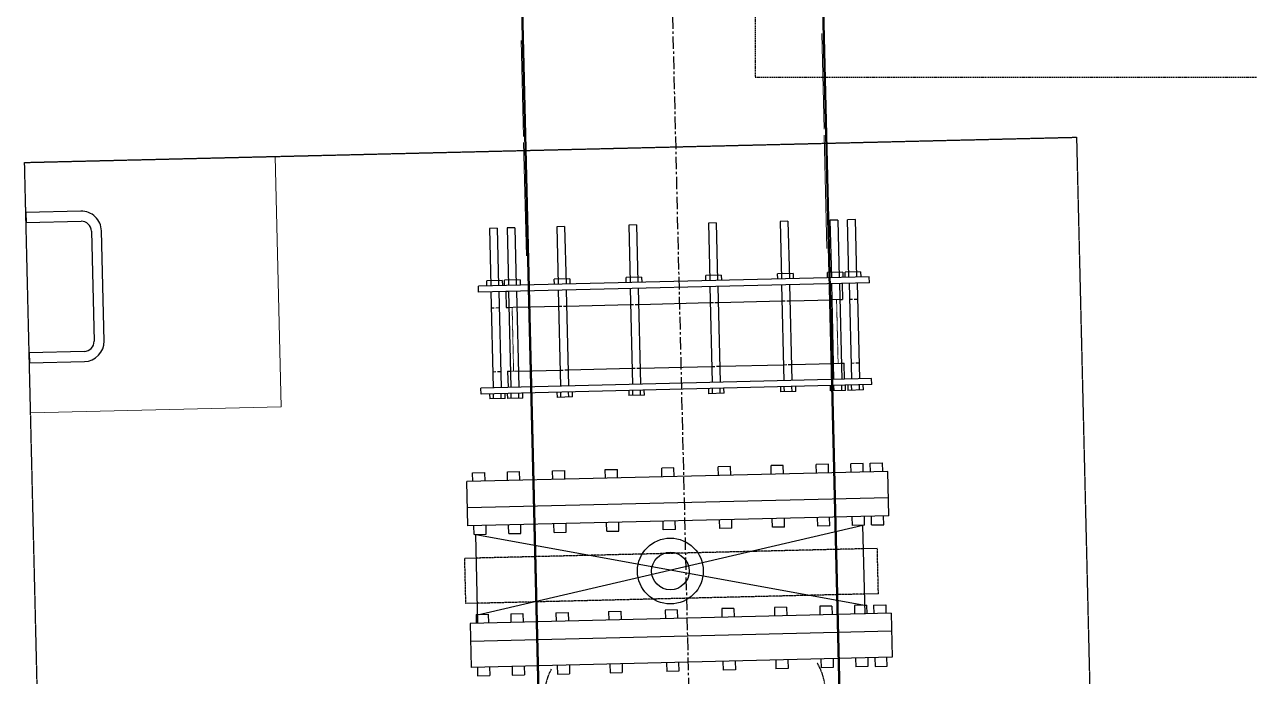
# Model space of a CAD drawing. Header units: inches. Extents: x 86328 to 235202, y 68629 to 184293.
# Drawn here: x 143318 to 145772, y 123694 to 124995 of the extents above; entities that cross this region are included whole.
import ezdxf

# ---------------------------------------------------------------- set-up
doc = ezdxf.new("R2010")
doc.units = ezdxf.units.IN
doc.header["$MEASUREMENT"] = 0
doc.linetypes.add('CENTER', pattern=[2, 1.25, -0.25, 0.25, -0.25])
doc.linetypes.add('HIDDEN', pattern=[0.375, 0.25, -0.125])
for name, color, linetype in [('1', 1, 'CENTER'), ('pipes', 2, 'Continuous'), ('sleeve type coupling', 1, 'Continuous')]:
    doc.layers.add(name, color=color, linetype=linetype)
doc.layers.add('DIM', color=251, linetype='Continuous', lineweight=0)
doc.layers.add('hid', color=8, linetype='HIDDEN', lineweight=0)

msp = doc.modelspace()

# ---------------------------------------------------------------- linework, layer by layer
at = {"color": 8, "linetype": 'CENTER', "ltscale": 20}
for p, q in [((144714.9, 120707.6), (144584.5, 126137.3)), ((143318.2, 124719.9), (143318.2, 124719.9))]:
    msp.add_line(p, q, dxfattribs=at)
at = {"color": 8}
for p, q in [((144476.7, 124107), (144501, 124107.5)), ((144476.7, 124107), (144501, 124107.5)), ((144477.1, 124089.7), (144476.7, 124107)), ((144477.1, 124089.7), (144476.7, 124107)), ((144501.4, 124090.3), (144501, 124107.5)), ((144501.4, 124090.3), (144501, 124107.5)), ((144613.8, 124110.3), (144589.5, 124109.7)), ((144613.8, 124110.3), (144589.5, 124109.7)), ((144589.9, 124092.4), (144589.5, 124109.7)), ((144589.9, 124092.4), (144589.5, 124109.7)), ((144614.2, 124093), (144613.8, 124110.3)), ((144614.2, 124093), (144613.8, 124110.3)), ((144726.5, 124113), (144702.3, 124112.4)), ((144726.5, 124113), (144702.3, 124112.4)), ((144702.7, 124095.2), (144702.3, 124112.4)), ((144702.7, 124095.2), (144702.3, 124112.4)), ((144727, 124095.7), (144726.5, 124113)), ((144727, 124095.7), (144726.5, 124113)), ((144831.6, 124115.5), (144807.4, 124114.9)), ((144831.6, 124115.5), (144807.4, 124114.9)), ((144807.8, 124097.7), (144807.4, 124114.9)), ((144807.8, 124097.7), (144807.4, 124114.9)), ((144832.1, 124098.3), (144831.6, 124115.5)), ((144832.1, 124098.3), (144831.6, 124115.5)), ((144921.9, 124117.7), (144897.7, 124117.1)), ((144921.9, 124117.7), (144897.7, 124117.1)), ((144898.1, 124099.8), (144897.7, 124117.1)), ((144898.1, 124099.8), (144897.7, 124117.1)), ((144922.3, 124100.4), (144921.9, 124117.7)), ((144922.3, 124100.4), (144921.9, 124117.7)), ((144991.1, 124119.3), (144966.9, 124118.7)), ((144991.1, 124119.3), (144966.9, 124118.7)), ((144967.3, 124101.5), (144966.9, 124118.7)), ((144967.3, 124101.5), (144966.9, 124118.7)), ((144991.6, 124102.1), (144991.1, 124119.3)), ((144991.6, 124102.1), (144991.1, 124119.3)), ((145005.1, 124119.7), (145029.4, 124120.2)), ((145005.1, 124119.7), (145029.4, 124120.2)), ((145005.6, 124102.4), (145005.1, 124119.7)), ((145005.6, 124102.4), (145005.1, 124119.7)), ((145029.4, 124120.2), (145029.8, 124103)), ((145029.4, 124120.2), (145029.8, 124103)), ((145040.2, 124103.3), (144200.4, 124083.1)), ((145040.2, 124103.3), (144200.4, 124083.1)), ((144202.5, 123994.5), (144200.4, 124083.1)), ((144202.5, 123994.5), (144200.4, 124083.1)), ((144212.1, 124100.6), (144236.4, 124101.2)), ((144212.1, 124100.6), (144236.4, 124101.2)), ((144212.5, 124083.4), (144212.1, 124100.6)), ((144212.5, 124083.4), (144212.1, 124100.6)), ((144236.8, 124084), (144236.4, 124101.2)), ((144236.8, 124084), (144236.4, 124101.2)), ((144281.4, 124102.3), (144305.6, 124102.9)), ((144281.4, 124102.3), (144305.6, 124102.9)), ((144281.8, 124085), (144281.4, 124102.3)), ((144281.8, 124085), (144281.4, 124102.3)), ((144306, 124085.6), (144305.6, 124102.9)), ((144306, 124085.6), (144305.6, 124102.9)), ((144371.6, 124104.4), (144395.9, 124105)), ((144371.6, 124104.4), (144395.9, 124105)), ((144372, 124087.2), (144371.6, 124104.4)), ((144372, 124087.2), (144371.6, 124104.4)), ((144396.3, 124087.8), (144395.9, 124105)), ((144396.3, 124087.8), (144395.9, 124105)), ((145042.3, 124014.6), (145040.2, 124103.3)), ((145042.3, 124014.6), (145040.2, 124103.3)), ((145041.4, 124050.6), (144201.7, 124030.4)), ((145041.4, 124050.6), (144201.7, 124030.4)), ((145042.3, 124014.6), (144202.5, 123994.5)), ((145042.3, 124014.6), (144202.5, 123994.5)), ((144810.4, 123991.8), (144810, 124009)), ((144810.4, 123991.8), (144810, 124009)), ((144834.6, 123992.4), (144834.2, 124009.6)), ((144834.6, 123992.4), (144834.2, 124009.6)), ((144900.6, 123994), (144900.2, 124011.2)), ((144900.6, 123994), (144900.2, 124011.2)), ((144924.8, 123994.6), (144924.4, 124011.8)), ((144924.8, 123994.6), (144924.4, 124011.8)), ((144969.9, 123995.6), (144969.5, 124012.9)), ((144969.9, 123995.6), (144969.5, 124012.9)), ((144994.1, 123996.2), (144993.7, 124013.4)), ((144994.1, 123996.2), (144993.7, 124013.4)), ((145008.1, 123996.6), (145007.7, 124013.8)), ((145008.1, 123996.6), (145007.7, 124013.8)), ((145032.3, 123997.1), (145031.9, 124014.4)), ((145032.3, 123997.1), (145031.9, 124014.4)), ((144215.1, 123977.5), (144214.7, 123994.7)), ((144215.1, 123977.5), (144214.7, 123994.7)), ((144218.9, 123816.8), (144990.7, 123996.1)), ((144218.9, 123816.8), (144990.7, 123996.1)), ((144239.3, 123978.1), (144238.9, 123995.3)), ((144239.3, 123978.1), (144238.9, 123995.3)), ((144284.3, 123979.2), (144283.9, 123996.4)), ((144284.3, 123979.2), (144283.9, 123996.4)), ((144308.6, 123979.8), (144308.2, 123997)), ((144308.6, 123979.8), (144308.2, 123997)), ((144374.6, 123981.3), (144374.2, 123998.6)), ((144374.6, 123981.3), (144374.2, 123998.6)), ((144398.8, 123981.9), (144398.4, 123999.2)), ((144398.8, 123981.9), (144398.4, 123999.2)), ((144479.7, 123983.9), (144479.3, 124001.1)), ((144479.7, 123983.9), (144479.3, 124001.1)), ((144479.7, 123983.9), (144503.9, 123984.4)), ((144479.7, 123983.9), (144503.9, 123984.4)), ((144503.9, 123984.4), (144503.5, 124001.7)), ((144503.9, 123984.4), (144503.5, 124001.7)), ((144592.5, 123986.6), (144592.1, 124003.8)), ((144592.5, 123986.6), (144592.1, 124003.8)), ((144616.7, 123987.2), (144592.5, 123986.6)), ((144616.7, 123987.2), (144592.5, 123986.6)), ((144616.7, 123987.2), (144616.3, 124004.4)), ((144616.7, 123987.2), (144616.3, 124004.4)), ((144705.3, 123989.3), (144704.9, 124006.5)), ((144705.3, 123989.3), (144704.9, 124006.5)), ((144729.5, 123989.9), (144705.3, 123989.3)), ((144729.5, 123989.9), (144705.3, 123989.3)), ((144729.5, 123989.9), (144729.1, 124007.1)), ((144729.5, 123989.9), (144729.1, 124007.1)), ((144834.6, 123992.4), (144810.4, 123991.8)), ((144834.6, 123992.4), (144810.4, 123991.8)), ((144924.8, 123994.6), (144900.6, 123994)), ((144924.8, 123994.6), (144900.6, 123994)), ((144994.1, 123996.2), (144969.9, 123995.6)), ((144994.1, 123996.2), (144969.9, 123995.6)), ((144995, 123818.2), (144990.7, 123996.1)), ((144995, 123818.2), (144990.7, 123996.1)), ((145008.1, 123996.6), (145032.3, 123997.1)), ((145008.1, 123996.6), (145032.3, 123997.1)), ((144215.1, 123977.5), (144239.3, 123978.1)), ((144215.1, 123977.5), (144239.3, 123978.1)), ((144218.5, 123977.6), (144998, 123835.5)), ((144222.7, 123799.7), (144218.5, 123977.6)), ((144218.5, 123977.6), (144998, 123835.5)), ((144222.7, 123799.7), (144218.5, 123977.6)), ((144284.3, 123979.2), (144308.6, 123979.8)), ((144284.3, 123979.2), (144308.6, 123979.8)), ((144374.6, 123981.3), (144398.8, 123981.9)), ((144374.6, 123981.3), (144398.8, 123981.9)), ((145019.5, 123949.7), (144991.9, 123949)), ((145019.5, 123949.7), (144991.9, 123949)), ((144219.6, 123930.4), (144196.4, 123929.9)), ((144219.6, 123930.4), (144196.4, 123929.9)), ((144221.8, 123840.2), (144198.6, 123839.6)), ((144221.8, 123840.2), (144198.6, 123839.6)), ((144997.9, 123836.4), (144973.7, 123835.8)), ((144997.9, 123836.4), (144973.7, 123835.8)), ((144973.7, 123835.8), (144974.1, 123818.6)), ((144973.7, 123835.8), (144974.1, 123818.6)), ((145021.7, 123859.4), (144994, 123858.7)), ((145021.7, 123859.4), (144994, 123858.7)), ((144997.9, 123836.4), (144998.4, 123819.2)), ((144997.9, 123836.4), (144998.4, 123819.2)), ((145011.9, 123836.7), (145036.2, 123837.3)), ((145011.9, 123836.7), (145036.2, 123837.3)), ((145011.9, 123836.7), (145012.4, 123819.5)), ((145011.9, 123836.7), (145012.4, 123819.5)), ((145036.2, 123837.3), (145036.6, 123820.1)), ((145036.2, 123837.3), (145036.6, 123820.1)), ((145046.9, 123820.3), (144207.2, 123800.2)), ((145046.9, 123820.3), (144207.2, 123800.2)), ((144218.9, 123817.7), (144243.2, 123818.3)), ((144218.9, 123817.7), (144243.2, 123818.3)), ((144218.9, 123817.7), (144219.3, 123800.5)), ((144218.9, 123817.7), (144219.3, 123800.5)), ((144243.2, 123818.3), (144243.6, 123801)), ((144243.2, 123818.3), (144243.6, 123801)), ((144288.2, 123819.4), (144312.4, 123819.9)), ((144288.2, 123819.4), (144312.4, 123819.9)), ((144288.2, 123819.4), (144288.6, 123802.1)), ((144288.2, 123819.4), (144288.6, 123802.1)), ((144312.4, 123819.9), (144312.8, 123802.7)), ((144312.4, 123819.9), (144312.8, 123802.7)), ((144378.4, 123821.5), (144402.7, 123822.1)), ((144378.4, 123821.5), (144402.7, 123822.1)), ((144378.4, 123821.5), (144378.8, 123804.3)), ((144378.4, 123821.5), (144378.8, 123804.3)), ((144402.7, 123822.1), (144403.1, 123804.9)), ((144402.7, 123822.1), (144403.1, 123804.9)), ((144483.5, 123824), (144507.8, 123824.6)), ((144483.5, 123824), (144507.8, 123824.6)), ((144483.5, 123824), (144483.9, 123806.8)), ((144483.5, 123824), (144483.9, 123806.8)), ((144507.8, 123824.6), (144508.2, 123807.4)), ((144507.8, 123824.6), (144508.2, 123807.4)), ((144620.5, 123827.3), (144596.3, 123826.8)), ((144620.5, 123827.3), (144596.3, 123826.8)), ((144596.3, 123826.8), (144596.7, 123809.5)), ((144596.3, 123826.8), (144596.7, 123809.5)), ((144620.5, 123827.3), (144621, 123810.1)), ((144620.5, 123827.3), (144621, 123810.1)), ((144733.3, 123830), (144709.1, 123829.5)), ((144733.3, 123830), (144709.1, 123829.5)), ((144709.1, 123829.5), (144709.5, 123812.2)), ((144709.1, 123829.5), (144709.5, 123812.2)), ((144733.3, 123830), (144733.7, 123812.8)), ((144733.3, 123830), (144733.7, 123812.8)), ((144838.4, 123832.6), (144814.2, 123832)), ((144838.4, 123832.6), (144814.2, 123832)), ((144814.2, 123832), (144814.6, 123814.8)), ((144814.2, 123832), (144814.6, 123814.8)), ((144838.4, 123832.6), (144838.8, 123815.3)), ((144838.4, 123832.6), (144838.8, 123815.3)), ((144928.7, 123834.7), (144904.5, 123834.2)), ((144928.7, 123834.7), (144904.5, 123834.2)), ((144904.5, 123834.2), (144904.9, 123816.9)), ((144904.5, 123834.2), (144904.9, 123816.9)), ((144928.7, 123834.7), (144929.1, 123817.5)), ((144928.7, 123834.7), (144929.1, 123817.5)), ((145046.9, 123820.3), (145049.1, 123732.4)), ((145046.9, 123820.3), (145049.1, 123732.4)), ((144207.2, 123800.2), (144209.3, 123712.2)), ((144207.2, 123800.2), (144209.3, 123712.2)), ((145047.8, 123784.3), (144208, 123764.2)), ((145047.8, 123784.3), (144208, 123764.2)), ((145049.1, 123732.4), (144209.3, 123712.2)), ((145049.1, 123732.4), (144209.3, 123712.2)), ((144245.7, 123713.1), (144246.1, 123695.8)), ((144245.7, 123713.1), (144246.1, 123695.8)), ((144290.7, 123714.2), (144291.1, 123696.9)), ((144290.7, 123714.2), (144291.1, 123696.9)), ((144314.9, 123714.7), (144315.3, 123697.5)), ((144314.9, 123714.7), (144315.3, 123697.5)), ((144381, 123716.3), (144381.4, 123699.1)), ((144381, 123716.3), (144381.4, 123699.1)), ((144405.2, 123716.9), (144405.6, 123699.7)), ((144405.2, 123716.9), (144405.6, 123699.7)), ((144486.1, 123718.8), (144486.5, 123701.6)), ((144486.1, 123718.8), (144486.5, 123701.6)), ((144510.3, 123719.4), (144510.7, 123702.2)), ((144510.3, 123719.4), (144510.7, 123702.2)), ((144598.8, 123721.5), (144599.3, 123704.3)), ((144598.8, 123721.5), (144599.3, 123704.3)), ((144623.1, 123722.1), (144623.5, 123704.9)), ((144623.1, 123722.1), (144623.5, 123704.9)), ((144711.6, 123724.3), (144712, 123707)), ((144711.6, 123724.3), (144712, 123707)), ((144735.9, 123724.8), (144736.3, 123707.6)), ((144735.9, 123724.8), (144736.3, 123707.6)), ((144816.7, 123726.8), (144817.1, 123709.6)), ((144816.7, 123726.8), (144817.1, 123709.6)), ((144841, 123727.4), (144841.4, 123710.1)), ((144841, 123727.4), (144841.4, 123710.1)), ((144907, 123728.9), (144907.4, 123711.7)), ((144907, 123728.9), (144907.4, 123711.7)), ((144931.2, 123729.5), (144931.6, 123712.3)), ((144931.2, 123729.5), (144931.6, 123712.3)), ((144976.2, 123730.6), (144976.6, 123713.4)), ((144976.2, 123730.6), (144976.6, 123713.4)), ((145000.9, 123714), (144976.6, 123713.4)), ((145000.9, 123714), (144976.6, 123713.4)), ((145000.5, 123731.2), (145000.9, 123714)), ((145000.5, 123731.2), (145000.9, 123714)), ((145014.5, 123731.5), (145014.9, 123714.3)), ((145014.5, 123731.5), (145014.9, 123714.3)), ((145014.9, 123714.3), (145039.1, 123714.9)), ((145014.9, 123714.3), (145039.1, 123714.9)), ((145039.1, 123714.9), (145038.7, 123732.1)), ((145039.1, 123714.9), (145038.7, 123732.1)), ((144221.5, 123712.5), (144221.9, 123695.3)), ((144221.5, 123712.5), (144221.9, 123695.3)), ((144221.9, 123695.3), (144246.1, 123695.8)), ((144221.9, 123695.3), (144246.1, 123695.8)), ((144291.1, 123696.9), (144315.3, 123697.5)), ((144291.1, 123696.9), (144315.3, 123697.5)), ((144381.4, 123699.1), (144405.6, 123699.7)), ((144381.4, 123699.1), (144405.6, 123699.7)), ((144486.5, 123701.6), (144510.7, 123702.2)), ((144486.5, 123701.6), (144510.7, 123702.2)), ((144623.5, 123704.9), (144599.3, 123704.3)), ((144623.5, 123704.9), (144599.3, 123704.3)), ((144736.3, 123707.6), (144712, 123707)), ((144736.3, 123707.6), (144712, 123707)), ((144841.4, 123710.1), (144817.1, 123709.6)), ((144841.4, 123710.1), (144817.1, 123709.6)), ((144931.6, 123712.3), (144907.4, 123711.7)), ((144931.6, 123712.3), (144907.4, 123711.7))]:
    msp.add_line(p, q, dxfattribs=at)
at = {"color": 8, "linetype": 'HIDDEN'}
for p, q in [((144991.9, 123949), (144219.6, 123930.4)), ((144991.9, 123949), (144219.6, 123930.4)), ((145021.7, 123859.4), (145019.5, 123949.7)), ((145021.7, 123859.4), (145019.5, 123949.7)), ((144198.6, 123839.6), (144196.4, 123929.9)), ((144198.6, 123839.6), (144196.4, 123929.9)), ((144994, 123858.7), (144221.8, 123840.2)), ((144994, 123858.7), (144221.8, 123840.2))]:
    msp.add_line(p, q, dxfattribs=at)
at = {"color": 8}
for radius in [65.7, 65.7, 37.5, 37.5]:
    msp.add_circle((144606.6, 123904.6), radius, dxfattribs=at)
at = {"layer": '1', "color": 8, "linetype": 'HIDDEN', "ltscale": 5}
for p, q in [((143318.2, 124719.9), (145417.6, 124770.3)), ((145487.2, 121871.6), (145417.6, 124770.3)), ((143387.8, 121821.2), (143318.2, 124719.9))]:
    msp.add_line(p, q, dxfattribs=at)
at = {"layer": '1', "color": 8, "linetype": 'Continuous', "ltscale": 1000}
msp.add_line((143318.2, 124719.9), (143318.2, 124719.9), dxfattribs=at)
at = {"layer": '1', "color": 8}
for centre, radius, start, end in [((144809, 123665.3), 106.4, 354.23, 31.7505), ((144809, 123665.3), 106.4, 354.23, 31.7505), ((144469.6, 123654.3), 114.4, 151.6572, 186.6572), ((144469.6, 123654.3), 114.4, 151.6572, 186.6572)]:
    msp.add_arc(centre, radius, start, end, dxfattribs=at)
at = {"layer": 'DIM', "color": 8, "linetype": 'HIDDEN', "lineweight": 25, "ltscale": 10}
for p, q in [((144775.9, 126390.4), (144775.9, 124890.4)), ((144775.9, 124890.4), (145775.9, 124890.4))]:
    msp.add_line(p, q, dxfattribs=at)
at = {"layer": 'DIM', "color": 8, "lineweight": 50}
for p, q in [((144404.5, 121137.2), (144301.4, 125430.8)), ((144404.5, 121137.2), (144301.4, 125430.3)), ((145006.5, 121060.6), (144901.3, 125444.7)), ((145006.5, 121060.6), (144901.3, 125444.7))]:
    msp.add_line(p, q, dxfattribs=at)
at = {"layer": 'DIM', "color": 8, "linetype": 'Continuous', "ltscale": 10}
for p, q in [((144908.8, 124977.4), (144913.4, 124786.1)), ((144908.8, 124977.4), (144913.4, 124786.1)), ((144309, 124963), (144313.6, 124771.7)), ((144309, 124963), (144313.6, 124771.7)), ((144913.7, 124774.1), (144919.1, 124548)), ((144913.7, 124774.1), (144919.1, 124548)), ((144313.9, 124759.7), (144319.3, 124533.6)), ((144313.9, 124759.7), (144319.3, 124533.6))]:
    msp.add_line(p, q, dxfattribs=at)
at = {"layer": 'DIM', "color": 8}
for p, q in [((143818.1, 124731.9), (143318.2, 124719.9)), ((143318.2, 124719.9), (143318.2, 124719.9)), ((143318.2, 124719.9), (143330.2, 124220.1)), ((143830.1, 124232.1), (143818.1, 124731.9)), ((143330.2, 124220.1), (143830.1, 124232.1))]:
    msp.add_line(p, q, dxfattribs=at)
at = {"layer": 'hid', "color": 8, "ltscale": 0.1}
for p, q in [((144284.5, 124430.6), (144300.5, 124431)), ((144284.5, 124430.6), (144300.5, 124431)), ((144284.5, 124430.6), (144300.5, 124431)), ((144284.5, 124430.6), (144300.5, 124431)), ((144293.9, 124303.4), (144290.9, 124430.8)), ((144293.9, 124303.4), (144290.9, 124430.8)), ((144928.5, 124446.1), (144944.5, 124446.5)), ((144944.5, 124446.5), (144928.5, 124446.1)), ((144928.5, 124446.1), (144944.5, 124446.5)), ((144944.5, 124446.5), (144928.5, 124446.1)), ((144941.3, 124319), (144938.2, 124446.3)), ((144941.3, 124319), (144938.2, 124446.3)), ((144287.6, 124303.3), (144303.6, 124303.6)), ((144287.6, 124303.3), (144303.6, 124303.6)), ((144287.6, 124303.3), (144303.6, 124303.6)), ((144287.6, 124303.3), (144303.6, 124303.6)), ((144931.6, 124318.7), (144947.6, 124319.1)), ((144947.6, 124319.1), (144931.6, 124318.7)), ((144931.6, 124318.7), (144947.6, 124319.1)), ((144947.6, 124319.1), (144931.6, 124318.7))]:
    msp.add_line(p, q, dxfattribs=at)
at = {"layer": 'pipes', "color": 8, "ltscale": 2000}
for p, q in [((143430.6, 124622.6), (143320.6, 124620)), ((143320.6, 124620), (143321.1, 124600)), ((143321.1, 124600), (143431.1, 124602.6)), ((143451.5, 124583.1), (143456.8, 124363.2)), ((143476.8, 124363.6), (143471.5, 124583.6)), ((143437.3, 124342.7), (143327.3, 124340)), ((143327.3, 124340), (143327.8, 124320.1)), ((143327.8, 124320.1), (143437.8, 124322.7))]:
    msp.add_line(p, q, dxfattribs=at)
for centre, radius, start, end in [((143431.5, 124582.6), 40, 1.3755, 91.3755), ((143431.5, 124582.6), 20, 1.3755, 91.3755), ((143436.8, 124362.7), 20, 271.3755, 1.3755), ((143436.8, 124362.7), 40, 271.3755, 1.3755)]:
    msp.add_arc(centre, radius, start, end, dxfattribs=at)
at = {"layer": 'sleeve type coupling', "color": 8}
for p, q in [((144698, 124599.2), (144682.5, 124598.8)), ((144698, 124599.2), (144682.5, 124598.8)), ((144682.5, 124598.8), (144685.3, 124484.3)), ((144682.5, 124598.8), (144685.3, 124484.3)), ((144698, 124599.2), (144700.7, 124484.6)), ((144698, 124599.2), (144700.7, 124484.6)), ((144841.3, 124602.6), (144825.8, 124602.3)), ((144841.3, 124602.6), (144825.8, 124602.3)), ((144825.8, 124602.3), (144828.6, 124487.7)), ((144825.8, 124602.3), (144828.6, 124487.7)), ((144841.3, 124602.6), (144844, 124488.1)), ((144841.3, 124602.6), (144844, 124488.1)), ((144940.4, 124605), (144925, 124604.6)), ((144940.4, 124605), (144925, 124604.6)), ((144925, 124604.6), (144927.8, 124490.1)), ((144925, 124604.6), (144927.8, 124490.1)), ((144940.4, 124605), (144943.2, 124490.5)), ((144940.4, 124605), (144943.2, 124490.5)), ((144976.1, 124605.9), (144960.1, 124605.5)), ((144976.1, 124605.9), (144960.1, 124605.5)), ((144962.9, 124490.9), (144960.1, 124605.5)), ((144962.9, 124490.9), (144960.1, 124605.5)), ((144978.9, 124491.3), (144976.1, 124605.9)), ((144978.9, 124491.3), (144976.1, 124605.9)), ((144261, 124588.7), (144245.6, 124588.3)), ((144261, 124588.7), (144245.6, 124588.3)), ((144245.6, 124588.3), (144248.4, 124473.8)), ((144245.6, 124588.3), (144248.4, 124473.8)), ((144261, 124588.7), (144263.8, 124474.1)), ((144261, 124588.7), (144263.8, 124474.1)), ((144296.4, 124589.6), (144281, 124589.2)), ((144296.4, 124589.6), (144281, 124589.2)), ((144281, 124589.2), (144283.8, 124474.6)), ((144281, 124589.2), (144283.8, 124474.6)), ((144296.4, 124589.6), (144299.2, 124475)), ((144296.4, 124589.6), (144299.2, 124475)), ((144395.6, 124591.9), (144380.2, 124591.6)), ((144395.6, 124591.9), (144380.2, 124591.6)), ((144380.2, 124591.6), (144382.9, 124477)), ((144380.2, 124591.6), (144382.9, 124477)), ((144395.6, 124591.9), (144398.4, 124477.4)), ((144395.6, 124591.9), (144398.4, 124477.4)), ((144538.9, 124595.4), (144523.5, 124595)), ((144538.9, 124595.4), (144523.5, 124595)), ((144523.5, 124595), (144526.2, 124480.4)), ((144523.5, 124595), (144526.2, 124480.4)), ((144538.9, 124595.4), (144541.7, 124480.8)), ((144538.9, 124595.4), (144541.7, 124480.8)), ((144851.5, 124498.6), (144820.6, 124497.8)), ((144851.5, 124498.6), (144820.6, 124497.8)), ((144851.5, 124498.6), (144851.7, 124488.3)), ((144851.5, 124498.6), (144851.7, 124488.3)), ((144950.7, 124500.9), (144919.8, 124500.2)), ((144950.7, 124500.9), (144919.8, 124500.2)), ((144920.1, 124489.9), (144919.8, 124500.2)), ((144920.1, 124489.9), (144919.8, 124500.2)), ((144950.7, 124500.9), (144950.9, 124490.6)), ((144950.7, 124500.9), (144950.9, 124490.6)), ((144986.1, 124501.8), (144955.2, 124501)), ((144986.1, 124501.8), (144955.2, 124501)), ((144955.4, 124490.7), (144955.2, 124501)), ((144955.4, 124490.7), (144955.2, 124501)), ((144986.1, 124501.8), (144986.3, 124491.5)), ((144986.1, 124501.8), (144986.3, 124491.5)), ((145003.4, 124491.9), (144223.6, 124473.2)), ((145003.4, 124491.9), (144223.6, 124473.2)), ((145003.7, 124479.9), (144223.9, 124461.2)), ((145003.7, 124479.9), (144223.9, 124461.2)), ((144271.3, 124484.6), (144240.4, 124483.9)), ((144271.3, 124484.6), (144240.4, 124483.9)), ((144240.7, 124473.6), (144240.4, 124483.9)), ((144240.7, 124473.6), (144240.4, 124483.9)), ((144271.3, 124484.6), (144271.5, 124474.3)), ((144271.3, 124484.6), (144271.5, 124474.3)), ((144306.7, 124485.5), (144275.8, 124484.7)), ((144306.7, 124485.5), (144275.8, 124484.7)), ((144276, 124474.4), (144275.8, 124484.7)), ((144276, 124474.4), (144275.8, 124484.7)), ((144306.7, 124485.5), (144306.9, 124475.2)), ((144306.7, 124485.5), (144306.9, 124475.2)), ((144405.8, 124487.9), (144375, 124487.1)), ((144405.8, 124487.9), (144375, 124487.1)), ((144375.2, 124476.8), (144375, 124487.1)), ((144375.2, 124476.8), (144375, 124487.1)), ((144405.8, 124487.9), (144406.1, 124477.6)), ((144405.8, 124487.9), (144406.1, 124477.6)), ((144549.1, 124491.3), (144518.3, 124490.6)), ((144549.1, 124491.3), (144518.3, 124490.6)), ((144518.5, 124480.3), (144518.3, 124490.6)), ((144518.5, 124480.3), (144518.3, 124490.6)), ((144549.1, 124491.3), (144549.4, 124481)), ((144549.1, 124491.3), (144549.4, 124481)), ((144708.2, 124495.1), (144677.3, 124494.4)), ((144708.2, 124495.1), (144677.3, 124494.4)), ((144677.6, 124484.1), (144677.3, 124494.4)), ((144677.6, 124484.1), (144677.3, 124494.4)), ((144708.2, 124495.1), (144708.4, 124484.8)), ((144708.2, 124495.1), (144708.4, 124484.8)), ((144820.9, 124487.5), (144820.6, 124497.8)), ((144820.9, 124487.5), (144820.6, 124497.8)), ((144828.6, 124475.7), (144833.2, 124284.4)), ((144828.6, 124475.7), (144833.2, 124284.4)), ((144844.6, 124476.1), (144849.2, 124284.7)), ((144844.6, 124476.1), (144849.2, 124284.7)), ((144927.8, 124478.1), (144932.4, 124286.7)), ((144927.8, 124478.1), (144932.4, 124286.7)), ((144943.8, 124478.5), (144948.4, 124287.1)), ((144943.8, 124478.5), (144948.4, 124287.1)), ((144949.4, 124478.6), (144950.2, 124446.6)), ((144949.4, 124478.6), (144950.2, 124446.6)), ((144963.2, 124478.9), (144967.8, 124287.6)), ((144963.2, 124478.9), (144967.8, 124287.6)), ((144979.2, 124479.3), (144983.8, 124288)), ((144979.2, 124479.3), (144983.8, 124288)), ((145003.7, 124479.9), (145003.4, 124491.9)), ((145003.7, 124479.9), (145003.4, 124491.9)), ((144223.9, 124461.2), (144223.6, 124473.2)), ((144223.9, 124461.2), (144223.6, 124473.2)), ((144248.4, 124461.8), (144253, 124270.4)), ((144248.4, 124461.8), (144253, 124270.4)), ((144264.4, 124462.1), (144269, 124270.8)), ((144264.4, 124462.1), (144269, 124270.8)), ((144284.1, 124462.6), (144278.1, 124462.5)), ((144284.1, 124462.6), (144278.1, 124462.5)), ((144278.1, 124462.5), (144278.9, 124430.5)), ((144278.1, 124462.5), (144278.9, 124430.5)), ((144283.8, 124462.6), (144288.4, 124271.3)), ((144283.8, 124462.6), (144288.4, 124271.3)), ((144299.8, 124463), (144304.4, 124271.7)), ((144299.8, 124463), (144304.4, 124271.7)), ((144382.9, 124465), (144387.5, 124273.7)), ((144382.9, 124465), (144387.5, 124273.7)), ((144398.9, 124465.4), (144403.5, 124274)), ((144398.9, 124465.4), (144403.5, 124274)), ((144526.2, 124468.4), (144530.8, 124277.1)), ((144526.2, 124468.4), (144530.8, 124277.1)), ((144542.2, 124468.8), (144546.8, 124277.5)), ((144542.2, 124468.8), (144546.8, 124277.5)), ((144685.3, 124472.3), (144689.9, 124280.9)), ((144685.3, 124472.3), (144689.9, 124280.9)), ((144701.3, 124472.6), (144705.9, 124281.3)), ((144701.3, 124472.6), (144705.9, 124281.3)), ((144278.9, 124430.5), (144284.5, 124430.6)), ((144278.9, 124430.5), (144284.5, 124430.6)), ((144300.5, 124431), (144383.7, 124433)), ((144300.5, 124431), (144383.7, 124433)), ((144399.7, 124433.4), (144527, 124436.4)), ((144399.7, 124433.4), (144527, 124436.4)), ((144543, 124436.8), (144686.1, 124440.3)), ((144543, 124436.8), (144686.1, 124440.3)), ((144702.1, 124440.6), (144829.4, 124443.7)), ((144702.1, 124440.6), (144829.4, 124443.7)), ((144845.4, 124444.1), (144928.5, 124446.1)), ((144845.4, 124444.1), (144928.5, 124446.1)), ((144944.5, 124446.5), (144950.2, 124446.6)), ((144944.5, 124446.5), (144950.2, 124446.6)), ((144281.9, 124303.1), (144287.6, 124303.3)), ((144281.9, 124303.1), (144287.6, 124303.3)), ((144281.9, 124303.1), (144282.7, 124271.1)), ((144281.9, 124303.1), (144282.7, 124271.1)), ((144303.6, 124303.6), (144386.8, 124305.6)), ((144303.6, 124303.6), (144386.8, 124305.6)), ((144402.8, 124306), (144530.1, 124309.1)), ((144402.8, 124306), (144530.1, 124309.1)), ((144546.1, 124309.5), (144689.1, 124312.9)), ((144546.1, 124309.5), (144689.1, 124312.9)), ((144705.1, 124313.3), (144832.4, 124316.3)), ((144705.1, 124313.3), (144832.4, 124316.3)), ((144848.4, 124316.7), (144931.6, 124318.7)), ((144848.4, 124316.7), (144931.6, 124318.7)), ((144947.6, 124319.1), (144953.3, 124319.2)), ((144947.6, 124319.1), (144953.3, 124319.2)), ((144954, 124287.3), (144953.3, 124319.2)), ((144954, 124287.3), (144953.3, 124319.2)), ((145008.2, 124288.6), (144228.5, 124269.8)), ((145008.2, 124288.6), (144228.5, 124269.8)), ((145008.5, 124276.6), (145008.2, 124288.6)), ((145008.5, 124276.6), (145008.2, 124288.6)), ((144228.8, 124257.8), (144228.5, 124269.8)), ((144228.8, 124257.8), (144228.5, 124269.8)), ((145008.5, 124276.6), (144228.8, 124257.8)), ((145008.5, 124276.6), (144228.8, 124257.8)), ((144245.8, 124258.2), (144246.1, 124247.9)), ((144245.8, 124258.2), (144246.1, 124247.9)), ((144253.8, 124248.1), (144253.5, 124258.4)), ((144253.8, 124248.1), (144253.5, 124258.4)), ((144269.2, 124248.5), (144269, 124258.8)), ((144269.2, 124248.5), (144269, 124258.8)), ((144276.9, 124248.7), (144276.7, 124259)), ((144276.9, 124248.7), (144276.7, 124259)), ((144281.2, 124259.1), (144281.5, 124248.8)), ((144281.2, 124259.1), (144281.5, 124248.8)), ((144289.2, 124249), (144288.9, 124259.3)), ((144289.2, 124249), (144288.9, 124259.3)), ((144304.6, 124249.4), (144304.4, 124259.6)), ((144304.6, 124249.4), (144304.4, 124259.6)), ((144312.3, 124249.5), (144312.1, 124259.8)), ((144312.3, 124249.5), (144312.1, 124259.8)), ((144380.4, 124261.5), (144380.6, 124251.2)), ((144380.4, 124261.5), (144380.6, 124251.2)), ((144388.4, 124251.4), (144388.1, 124261.7)), ((144388.4, 124251.4), (144388.1, 124261.7)), ((144403.8, 124251.7), (144403.5, 124262)), ((144403.8, 124251.7), (144403.5, 124262)), ((144411.5, 124251.9), (144411.2, 124262.2)), ((144411.5, 124251.9), (144411.2, 124262.2)), ((144523.7, 124264.9), (144523.9, 124254.6)), ((144523.7, 124264.9), (144523.9, 124254.6)), ((144554.8, 124255.4), (144523.9, 124254.6)), ((144554.8, 124255.4), (144523.9, 124254.6)), ((144531.7, 124254.8), (144531.4, 124265.1)), ((144531.7, 124254.8), (144531.4, 124265.1)), ((144547.1, 124255.2), (144546.8, 124265.5)), ((144547.1, 124255.2), (144546.8, 124265.5)), ((144554.8, 124255.4), (144554.5, 124265.7)), ((144554.8, 124255.4), (144554.5, 124265.7)), ((144682.8, 124268.7), (144683, 124258.4)), ((144682.8, 124268.7), (144683, 124258.4)), ((144713.8, 124259.2), (144683, 124258.4)), ((144713.8, 124259.2), (144683, 124258.4)), ((144690.7, 124258.6), (144690.5, 124268.9)), ((144690.7, 124258.6), (144690.5, 124268.9)), ((144706.1, 124259), (144705.9, 124269.3)), ((144706.1, 124259), (144705.9, 124269.3)), ((144713.8, 124259.2), (144713.6, 124269.5)), ((144713.8, 124259.2), (144713.6, 124269.5)), ((144826.1, 124272.2), (144826.3, 124261.9)), ((144826.1, 124272.2), (144826.3, 124261.9)), ((144857.2, 124262.6), (144826.3, 124261.9)), ((144857.2, 124262.6), (144826.3, 124261.9)), ((144834, 124262.1), (144833.8, 124272.4)), ((144834, 124262.1), (144833.8, 124272.4)), ((144849.4, 124262.4), (144849.2, 124272.7)), ((144849.4, 124262.4), (144849.2, 124272.7)), ((144857.2, 124262.6), (144856.9, 124272.9)), ((144857.2, 124262.6), (144856.9, 124272.9)), ((144925.2, 124274.6), (144925.5, 124264.3)), ((144925.2, 124274.6), (144925.5, 124264.3)), ((144956.3, 124265), (144925.5, 124264.3)), ((144956.3, 124265), (144925.5, 124264.3)), ((144933.2, 124264.4), (144932.9, 124274.7)), ((144933.2, 124264.4), (144932.9, 124274.7)), ((144948.6, 124264.8), (144948.4, 124275.1)), ((144948.6, 124264.8), (144948.4, 124275.1)), ((144956.3, 124265), (144956.1, 124275.3)), ((144956.3, 124265), (144956.1, 124275.3)), ((144960.6, 124275.4), (144960.9, 124265.1)), ((144960.6, 124275.4), (144960.9, 124265.1)), ((144991.7, 124265.9), (144960.9, 124265.1)), ((144991.7, 124265.9), (144960.9, 124265.1)), ((144968.6, 124265.3), (144968.3, 124275.6)), ((144968.6, 124265.3), (144968.3, 124275.6)), ((144984, 124265.7), (144983.8, 124276)), ((144984, 124265.7), (144983.8, 124276)), ((144991.7, 124265.9), (144991.5, 124276.1)), ((144991.7, 124265.9), (144991.5, 124276.1)), ((144276.9, 124248.7), (144246.1, 124247.9)), ((144276.9, 124248.7), (144246.1, 124247.9)), ((144312.3, 124249.5), (144281.5, 124248.8)), ((144312.3, 124249.5), (144281.5, 124248.8)), ((144411.5, 124251.9), (144380.6, 124251.2)), ((144411.5, 124251.9), (144380.6, 124251.2))]:
    msp.add_line(p, q, dxfattribs=at)
at = {"layer": 'sleeve type coupling', "color": 8, "linetype": 'HIDDEN', "ltscale": 25}
for p, q in [((144249.1, 124429.8), (144265.1, 124430.2)), ((144249.1, 124429.8), (144265.1, 124430.2)), ((144383.7, 124433), (144399.7, 124433.4)), ((144383.7, 124433), (144399.7, 124433.4)), ((144527, 124436.4), (144543, 124436.8)), ((144527, 124436.4), (144543, 124436.8)), ((144686.1, 124440.3), (144702.1, 124440.6)), ((144686.1, 124440.3), (144702.1, 124440.6)), ((144829.4, 124443.7), (144845.4, 124444.1)), ((144829.4, 124443.7), (144845.4, 124444.1)), ((144963.9, 124446.9), (144979.9, 124447.3)), ((144963.9, 124446.9), (144979.9, 124447.3)), ((144252.2, 124302.4), (144268.2, 124302.8)), ((144252.2, 124302.4), (144268.2, 124302.8)), ((144386.8, 124305.6), (144402.8, 124306)), ((144386.8, 124305.6), (144402.8, 124306)), ((144530.1, 124309.1), (144546.1, 124309.5)), ((144530.1, 124309.1), (144546.1, 124309.5)), ((144689.1, 124312.9), (144705.1, 124313.3)), ((144689.1, 124312.9), (144705.1, 124313.3)), ((144832.4, 124316.3), (144848.4, 124316.7)), ((144832.4, 124316.3), (144848.4, 124316.7)), ((144967, 124319.6), (144983, 124320)), ((144967, 124319.6), (144983, 124320))]:
    msp.add_line(p, q, dxfattribs=at)

doc.saveas('drawing.dxf')
